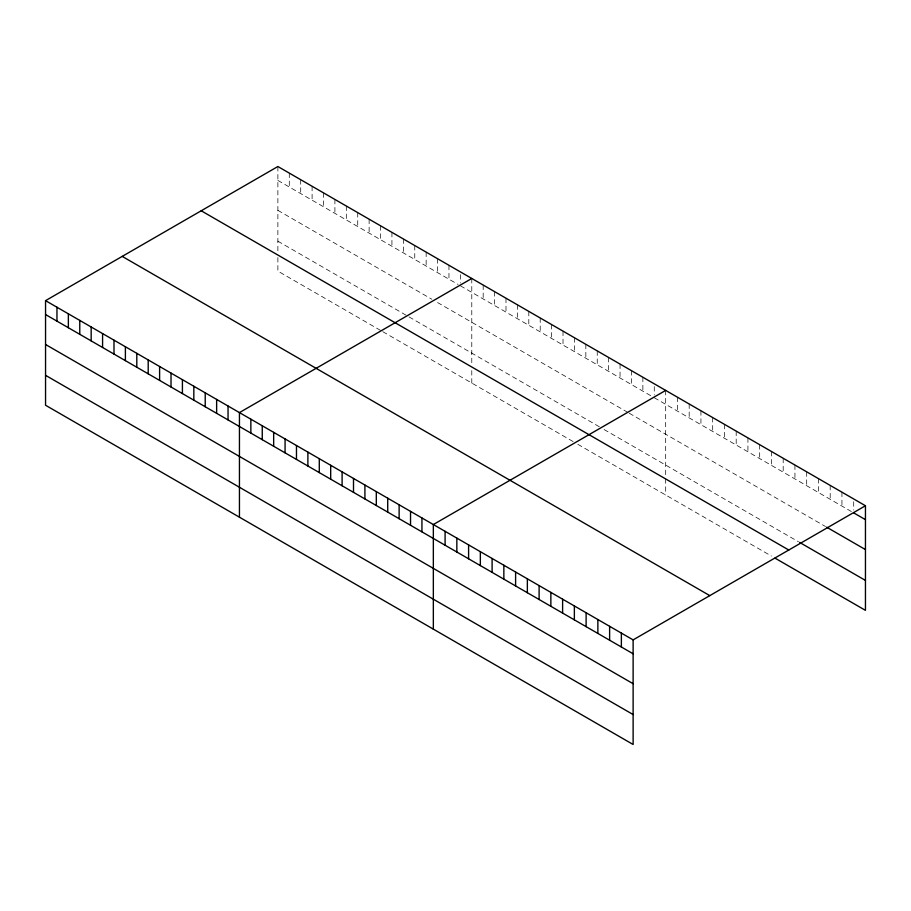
<?xml version="1.0" encoding="UTF-8"?>
<svg xmlns="http://www.w3.org/2000/svg" width="911" height="911" viewBox="0 0 911 911"><rect width="100%" height="100%" fill="white"/><g stroke="black" fill="none" stroke-linecap="round" stroke-linejoin="round"><path stroke-width="0.68" stroke-dasharray="4.55 3.42" d="M277.878 166.519L277.878 251.163M277.878 180.424L458.096 284.471M460.374 285.781L651.991 396.41M654.269 397.731L851.352 511.515M277.878 210.35L431.86 299.252M437.565 302.543L628.043 412.512M629.182 413.173L825.491 526.512M277.878 241.187L407.912 316.254M409.05 316.914L599.529 426.883M604.084 429.525L798.469 541.749M380.536 330.386L277.878 271.114L277.878 257.403M382.814 331.695L573.292 441.664M577.847 444.306L771.435 556.063M853.698 501.745L853.698 510.092M841.946 492.179L841.946 506.083M830.194 485.392L830.194 499.296M818.442 478.605L818.442 492.509M806.69 471.83L806.69 485.734M794.939 465.043L794.939 478.947M783.187 458.256L783.187 472.16M771.435 451.469L771.435 465.373M759.683 444.682L759.683 458.586M747.931 437.906L747.931 451.81M736.19 431.119L736.19 445.024M724.439 424.332L724.439 438.237M712.687 417.545L712.687 431.45M700.935 410.77L700.935 424.674M689.183 403.983L689.183 417.887M677.431 397.196L677.431 411.1M665.679 390.409L665.679 477.546M665.679 478.799L665.679 495.003M654.269 386.606L654.269 394.953M642.87 377.245L642.87 391.149M631.46 370.652L631.46 384.556M620.049 364.07L620.049 377.974M608.65 357.488L608.65 371.392M597.24 350.906L597.24 364.81M585.841 344.312L585.841 358.217M574.431 337.73L574.431 351.635M563.021 331.149L563.021 345.053M551.622 324.555L551.622 338.459M540.212 317.973L540.212 331.877M528.813 311.391L528.813 325.295M517.402 304.809L517.402 318.713M505.992 298.216L505.992 312.12M494.593 291.634L494.593 305.538M483.183 285.052L483.183 298.956M471.784 278.47L471.784 363.113M471.784 370.595L471.784 383.064M460.374 274.655L460.374 283.002M448.964 265.295L448.964 279.199M437.565 258.713L437.565 272.617M426.154 252.119L426.154 266.023M414.756 245.537L414.756 259.441M403.345 238.955L403.345 252.859M391.935 232.373L391.935 246.277M380.536 225.78L380.536 239.684M369.126 219.198L369.126 233.102M357.727 212.616L357.727 226.52M346.317 206.034L346.317 219.938M334.906 199.441L334.906 213.345M323.507 192.859L323.507 206.763M312.097 186.277L312.097 200.181M300.698 179.695L300.698 193.599M289.288 173.101L289.288 187.006"/><path stroke-width="1.37" d="M45.55 300.653L633.122 639.886L633.122 744.481L45.55 405.247L45.55 300.653L277.878 166.519L865.45 505.753L865.45 610.347L774.965 558.101M471.784 278.47L239.445 412.603L239.445 517.197M665.679 390.409L433.34 524.542L433.34 629.148M633.122 639.886L865.45 505.753M853.698 512.87L865.45 519.657M826.676 527.196L865.45 549.584M799.642 542.421L865.45 580.421M201.217 210.783L788.778 550.016M122.222 256.39L709.783 595.623M45.55 314.557L633.122 653.791M45.55 344.483L633.122 683.717M45.55 375.321L633.122 714.554M621.37 633.099L621.37 647.004M609.618 626.312L609.618 640.217M597.867 619.526L597.867 633.43M586.115 612.75L586.115 626.654M574.363 605.963L574.363 619.867M562.611 599.176L562.611 613.08M550.859 592.389L550.859 606.293M539.107 585.602L539.107 599.506M527.355 578.827L527.355 592.731M515.603 572.04L515.603 585.944M503.851 565.253L503.851 579.157M492.099 558.466L492.099 572.37M480.348 551.679L480.348 565.594M468.596 544.903L468.596 558.807M456.844 538.116L456.844 552.02M445.092 531.329L445.092 545.233M421.941 517.96L421.941 531.865M410.531 511.378L410.531 525.283M399.132 504.796L399.132 518.701M387.722 498.203L387.722 512.107M376.311 491.621L376.311 505.525M364.912 485.039L364.912 498.943M353.502 478.446L353.502 492.35M342.103 471.864L342.103 485.768M330.693 465.282L330.693 479.186M319.283 458.7L319.283 472.604M307.884 452.107L307.884 466.011M296.474 445.525L296.474 459.429M285.075 438.943L285.075 452.847M273.664 432.361L273.664 446.265M262.254 425.767L262.254 439.671M250.855 419.185L250.855 433.089M228.046 406.01L228.046 419.914M216.636 399.428L216.636 413.332M205.226 392.846L205.226 406.75M193.827 386.264L193.827 400.168M182.416 379.671L182.416 393.575M171.017 373.089L171.017 386.993M159.607 366.507L159.607 380.411M148.197 359.925L148.197 373.829M136.798 353.331L136.798 367.235M125.388 346.749L125.388 360.654M113.989 340.167L113.989 354.072M102.579 333.585L102.579 347.49M91.168 326.992L91.168 340.896M79.769 320.41L79.769 334.314M68.359 313.828L68.359 327.732M56.96 307.235L56.96 321.139"/></g></svg>
